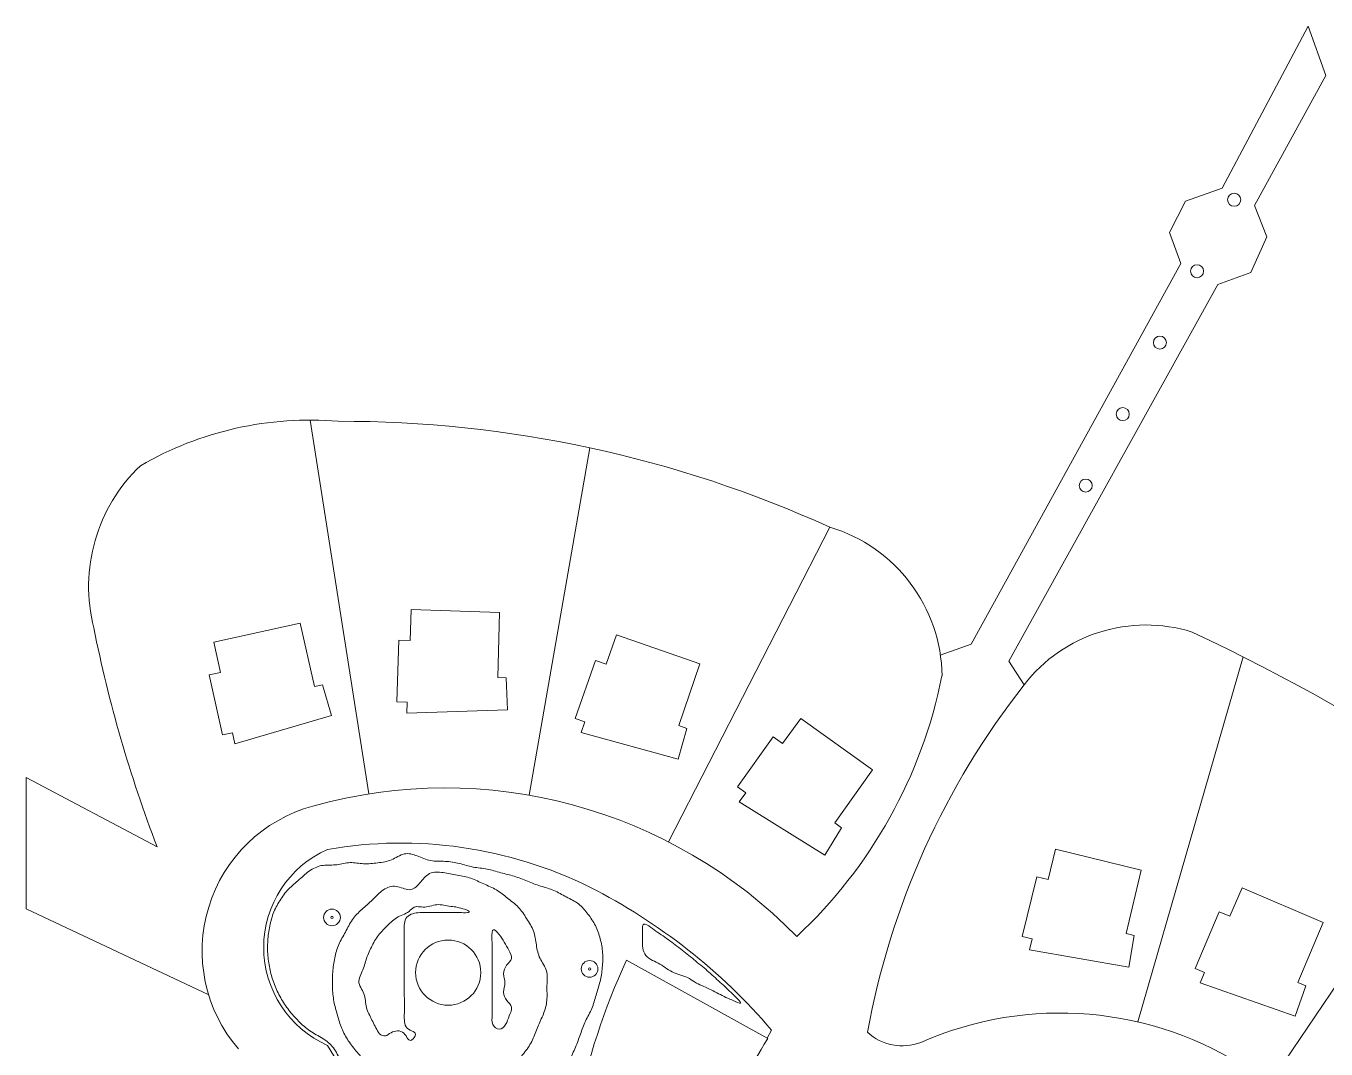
# Model space of a CAD drawing. Header units: inches. Extents: x 36 to 71.8, y 17.4 to 61.8.
# Drawn here: x 36.25 to 56.43, y 45.91 to 61.79 of the extents above; entities that cross this region are included whole.
import ezdxf

# ---------------------------------------------------------------- set-up
doc = ezdxf.new("R2010")
doc.units = ezdxf.units.IN
doc.header["$MEASUREMENT"] = 0
for name, color, linetype, lineweight in [('00_SOURCE_FROZEN', 7, 'CONTINUOUS', 18), ('11_EXISTING_TRIMMED', 7, 'CONTINUOUS', 13), ('20_NEW_PLANTING', 7, 'CONTINUOUS', 13), ('40_PLANTS', 7, 'CONTINUOUS', 13)]:
    doc.layers.add(name, color=color, linetype=linetype, lineweight=lineweight)

# ---------------------------------------------------------------- blocks, each defined once
blk = doc.blocks.new('TREE')
for radius in [1, 0.13]:
    blk.add_circle((0, 0), radius)

msp = doc.modelspace()

# ---------------------------------------------------------------- linework, layer by layer
at = {"layer": '00_SOURCE_FROZEN'}
for p, q in [((50.92, 52.199), (50.441, 52.026)), ((36.248, 50.129), (36.248, 48.086)), ((36.248, 48.086), (39.084, 46.751))]:
    msp.add_line(p, q, dxfattribs=at)
for points in [[(50.92, 52.199), (54.176, 58.106), (54.001, 58.588), (54.252, 59.071), (54.817, 59.275), (56.152, 61.792), (56.429, 61.025), (55.319, 59.008), (55.511, 58.517), (55.263, 57.967), (54.752, 57.782), (51.508, 51.932), (51.743, 51.566)], [(40.658, 55.675), (41.569, 49.871)], [(45, 55.245), (44.06, 49.85)], [(48.726, 54.013), (46.225, 49.126)], [(55.143, 52), (53.51, 46.333)], [(38.284, 49.049), (36.248, 50.129)], [(55.552, 45.371), (58.647, 49.945)]]:
    msp.add_lwpolyline(points, dxfattribs=at)
for points in [[(43.572, 51.68), (43.598, 52.69), (42.23, 52.734), (42.214, 52.252), (42.035, 52.258), (42.004, 51.303), (42.163, 51.298), (42.158, 51.123), (43.721, 51.177), (43.704, 51.675)], [(40.725, 51.537), (40.502, 52.523), (39.164, 52.23), (39.268, 51.758), (39.093, 51.72), (39.298, 50.787), (39.453, 50.821), (39.491, 50.65), (40.993, 51.087), (40.853, 51.565)], [(46.381, 50.933), (46.709, 51.889), (45.415, 52.34), (45.257, 51.885), (45.088, 51.944), (44.773, 51.041), (44.923, 50.989), (44.866, 50.824), (46.374, 50.409), (46.506, 50.889)], [(48.804, 49.422), (49.389, 50.246), (48.277, 51.045), (47.995, 50.654), (47.85, 50.758), (47.292, 49.982), (47.421, 49.889), (47.319, 49.747), (48.648, 48.921), (48.911, 49.345)], [(53.327, 47.704), (53.561, 48.687), (52.231, 49.012), (52.116, 48.544), (51.942, 48.586), (51.715, 47.658), (51.87, 47.62), (51.829, 47.45), (53.37, 47.181), (53.455, 47.672)], [(55.995, 46.944), (56.387, 47.876), (55.128, 48.415), (54.938, 47.972), (54.774, 48.042), (54.397, 47.164), (54.544, 47.101), (54.475, 46.94), (55.951, 46.422), (56.116, 46.892)]]:
    msp.add_lwpolyline(points, close=True, dxfattribs=at)
for points in [[(44.283, 37.084, 0.090917), (40.931, 45.968, -0.652582), (40.931, 49.011, -0.158741), (45.004, 48.425, -0.098355), (47.824, 46.203), (47.755, 46.078)], [(47.087, 44.63, -0.062406), (47.763, 46.073), (45.572, 47.29, 0.058367), (44.801, 44.944, 0.058367)], [(50.14, 46.014, -0.546754), (57.65, 41.045, 0.171391), (58.184, 40.351, 0.171391)]]:
    msp.add_lwpolyline(points, format="xyb", dxfattribs=at)
for centre, radius, start, end in [((40.658, 50.423), 5.252, 85.2142, 120.0956), ((41.139, 37.317), 18.339, 65.5622, 90.1344), ((39.813, 53.089), 2.593, 133.6015, 194.2753), ((48.026, 51.672), 2.444, 0.7167, 73.3418), ((53.637, 50.097), 2.397, 72.6746, 142.189), ((57.911, 56.571), 21.019, 191.3089, 200.9684), ((40.939, 23.771), 31.601, 47.0054, 64.8874), ((43.034, 53.196), 7.583, 313.0815, 348.6437), ((61.436, 43.951), 12.326, 141.8448, 169.6154), ((42.751, 42.34), 7.624, 44.2289, 105.6047), ((41.312, 47.434), 2.33, 105.2161, 220.7715), ((49.852, 46.755), 0.794, 227.0981, 291.2465)]:
    msp.add_arc(centre, radius, start, end, dxfattribs=at)
at = {"layer": '11_EXISTING_TRIMMED'}
for points, knots in [([(40.862, 48.763), (40.932, 48.772), (41.004, 48.764), (41.074, 48.772), (41.143, 48.779), (41.21, 48.802), (41.278, 48.805), (41.347, 48.808), (41.418, 48.792), (41.49, 48.788), (41.562, 48.785), (41.636, 48.793), (41.709, 48.802), (41.782, 48.811), (41.854, 48.821), (41.921, 48.849), (41.989, 48.878), (42.053, 48.926), (42.12, 48.94), (42.186, 48.954), (42.255, 48.935), (42.323, 48.909), (42.391, 48.883), (42.459, 48.85), (42.531, 48.836), (42.604, 48.823), (42.682, 48.828), (42.757, 48.825), (42.832, 48.821), (42.905, 48.809), (42.976, 48.791), (43.047, 48.774), (43.115, 48.751), (43.188, 48.737), (43.26, 48.723), (43.335, 48.719), (43.407, 48.705), (43.479, 48.691), (43.547, 48.667), (43.618, 48.648), (43.688, 48.629), (43.76, 48.616), (43.829, 48.594), (43.899, 48.573), (43.965, 48.543), (44.033, 48.516), (44.1, 48.489), (44.168, 48.464), (44.238, 48.442), (44.307, 48.42), (44.378, 48.401), (44.444, 48.372), (44.51, 48.344), (44.571, 48.307), (44.636, 48.273), (44.701, 48.238), (44.769, 48.208), (44.826, 48.164), (44.883, 48.12), (44.93, 48.063), (44.973, 48.006), (45.016, 47.949), (45.055, 47.891), (45.087, 47.827), (45.119, 47.763), (45.144, 47.694), (45.163, 47.623), (45.181, 47.552), (45.194, 47.48), (45.2, 47.405), (45.205, 47.33), (45.202, 47.252), (45.195, 47.177), (45.189, 47.102), (45.178, 47.029), (45.16, 46.959), (45.143, 46.888), (45.118, 46.819), (45.098, 46.749), (45.078, 46.68), (45.061, 46.608), (45.033, 46.541), (45.005, 46.475), (44.966, 46.412), (44.935, 46.346), (44.904, 46.28), (44.881, 46.211), (44.856, 46.142), (44.832, 46.074), (44.805, 46.006), (44.777, 45.939), (44.749, 45.872), (44.72, 45.805), (44.693, 45.737), (44.666, 45.67), (44.642, 45.601), (44.618, 45.533), (44.594, 45.464), (44.57, 45.395), (44.55, 45.325), (44.529, 45.255), (44.511, 45.185), (44.495, 45.114), (44.479, 45.043), (44.466, 44.971), (44.459, 44.893), (44.452, 44.816), (44.453, 44.732), (44.48, 44.669), (44.507, 44.606), (44.561, 44.564), (44.587, 44.494), (44.613, 44.425), (44.612, 44.328), (44.588, 44.276), (44.565, 44.224), (44.52, 44.218), (44.466, 44.249), (44.413, 44.28), (44.35, 44.349), (44.288, 44.398), (44.225, 44.447), (44.162, 44.476), (44.097, 44.505), (44.032, 44.534), (43.965, 44.563), (43.893, 44.58), (43.822, 44.598), (43.746, 44.604), (43.672, 44.613), (43.597, 44.621), (43.523, 44.632), (43.483, 44.679), (43.442, 44.725), (43.434, 44.808), (43.423, 44.884), (43.412, 44.96), (43.397, 45.03), (43.376, 45.102), (43.355, 45.175), (43.328, 45.251), (43.347, 45.305), (43.367, 45.36), (43.433, 45.394), (43.494, 45.434), (43.554, 45.474), (43.609, 45.522), (43.666, 45.567), (43.723, 45.612), (43.783, 45.654), (43.839, 45.703), (43.895, 45.752), (43.947, 45.807), (43.993, 45.866), (44.039, 45.925), (44.08, 45.988), (44.111, 46.054), (44.142, 46.119), (44.165, 46.188), (44.193, 46.255), (44.22, 46.322), (44.254, 46.387), (44.28, 46.455), (44.307, 46.522), (44.327, 46.593), (44.334, 46.667), (44.34, 46.741), (44.334, 46.818), (44.336, 46.897), (44.338, 46.976), (44.349, 47.057), (44.329, 47.126), (44.309, 47.195), (44.259, 47.254), (44.228, 47.318), (44.196, 47.383), (44.183, 47.454), (44.171, 47.527), (44.16, 47.6), (44.152, 47.674), (44.127, 47.743), (44.102, 47.811), (44.061, 47.874), (44.02, 47.937), (43.98, 47.999), (43.94, 48.062), (43.89, 48.114), (43.84, 48.167), (43.78, 48.21), (43.723, 48.254), (43.666, 48.299), (43.612, 48.345), (43.551, 48.382), (43.49, 48.418), (43.421, 48.445), (43.354, 48.475), (43.287, 48.505), (43.223, 48.539), (43.155, 48.563), (43.087, 48.586), (43.015, 48.599), (42.943, 48.613), (42.87, 48.626), (42.798, 48.641), (42.724, 48.651), (42.65, 48.661), (42.575, 48.666), (42.514, 48.636), (42.453, 48.605), (42.407, 48.539), (42.359, 48.484), (42.311, 48.429), (42.261, 48.384), (42.199, 48.384), (42.138, 48.384), (42.066, 48.428), (41.996, 48.437), (41.925, 48.447), (41.858, 48.423), (41.796, 48.382), (41.735, 48.341), (41.68, 48.283), (41.625, 48.229), (41.57, 48.176), (41.516, 48.128), (41.462, 48.079), (41.409, 48.03), (41.356, 47.979), (41.315, 47.92), (41.273, 47.861), (41.242, 47.792), (41.207, 47.727), (41.172, 47.662), (41.132, 47.6), (41.103, 47.534), (41.074, 47.467), (41.054, 47.397), (41.04, 47.325), (41.026, 47.253), (41.016, 47.18), (41.01, 47.105), (41.005, 47.029), (41.003, 46.952), (41.005, 46.876), (41.008, 46.8), (41.015, 46.725), (41.028, 46.652), (41.042, 46.58), (41.061, 46.51), (41.082, 46.44), (41.102, 46.37), (41.122, 46.3), (41.15, 46.233), (41.177, 46.165), (41.211, 46.101), (41.252, 46.04), (41.293, 45.978), (41.341, 45.919), (41.388, 45.862), (41.436, 45.805), (41.484, 45.75), (41.538, 45.698), (41.591, 45.647), (41.65, 45.598), (41.71, 45.553), (41.77, 45.507), (41.83, 45.465), (41.897, 45.436), (41.963, 45.408), (42.035, 45.392), (42.103, 45.367), (42.17, 45.342), (42.233, 45.307), (42.302, 45.284), (42.371, 45.262), (42.447, 45.252), (42.521, 45.243), (42.596, 45.235), (42.669, 45.228), (42.714, 45.186), (42.759, 45.145), (42.775, 45.068), (42.785, 44.992), (42.795, 44.917), (42.798, 44.844), (42.818, 44.772), (42.839, 44.699), (42.877, 44.627), (42.879, 44.562), (42.881, 44.497), (42.847, 44.44), (42.792, 44.396), (42.736, 44.352), (42.659, 44.321), (42.596, 44.278), (42.532, 44.235), (42.482, 44.18), (42.442, 44.12), (42.401, 44.06), (42.37, 43.995), (42.336, 43.923), (42.301, 43.85), (42.263, 43.769), (42.228, 43.757), (42.193, 43.744), (42.16, 43.801), (42.127, 43.868), (42.093, 43.936), (42.059, 44.015), (42.025, 44.087), (41.991, 44.159), (41.957, 44.223), (41.922, 44.29), (41.888, 44.357), (41.853, 44.427), (41.818, 44.496), (41.782, 44.565), (41.746, 44.632), (41.71, 44.7), (41.675, 44.767), (41.639, 44.835), (41.603, 44.903), (41.567, 44.971), (41.53, 45.038), (41.492, 45.105), (41.455, 45.172), (41.417, 45.239), (41.38, 45.306), (41.343, 45.374), (41.306, 45.441), (41.267, 45.507), (41.228, 45.573), (41.188, 45.637), (41.15, 45.705), (41.113, 45.773), (41.079, 45.845), (41.036, 45.906), (40.993, 45.968), (40.94, 46.02), (40.878, 46.062), (40.816, 46.104), (40.744, 46.137), (40.679, 46.179), (40.614, 46.22), (40.556, 46.271), (40.501, 46.324), (40.446, 46.377), (40.394, 46.433), (40.346, 46.493), (40.298, 46.553), (40.255, 46.617), (40.216, 46.683), (40.177, 46.749), (40.144, 46.818), (40.115, 46.889), (40.086, 46.96), (40.062, 47.034), (40.044, 47.108), (40.026, 47.183), (40.013, 47.258), (40.006, 47.335), (39.998, 47.411), (39.996, 47.488), (40, 47.564), (40.004, 47.641), (40.013, 47.717), (40.027, 47.793), (40.041, 47.868), (40.059, 47.944), (40.086, 48.015), (40.113, 48.086), (40.149, 48.151), (40.189, 48.214), (40.228, 48.278), (40.272, 48.339), (40.323, 48.392), (40.374, 48.446), (40.434, 48.492), (40.491, 48.543), (40.549, 48.593), (40.604, 48.647), (40.665, 48.687), (40.726, 48.728), (40.793, 48.754), (40.862, 48.763)], [0, 0, 0, 0, 0.007812, 0.007812, 0.007812, 0.015625, 0.015625, 0.015625, 0.023438, 0.023438, 0.023438, 0.03125, 0.03125, 0.03125, 0.039062, 0.039062, 0.039062, 0.046875, 0.046875, 0.046875, 0.054688, 0.054688, 0.054688, 0.0625, 0.0625, 0.0625, 0.070312, 0.070312, 0.070312, 0.078125, 0.078125, 0.078125, 0.085938, 0.085938, 0.085938, 0.09375, 0.09375, 0.09375, 0.101562, 0.101562, 0.101562, 0.109375, 0.109375, 0.109375, 0.117188, 0.117188, 0.117188, 0.125, 0.125, 0.125, 0.132812, 0.132812, 0.132812, 0.140625, 0.140625, 0.140625, 0.148438, 0.148438, 0.148438, 0.15625, 0.15625, 0.15625, 0.164062, 0.164062, 0.164062, 0.171875, 0.171875, 0.171875, 0.179688, 0.179688, 0.179688, 0.1875, 0.1875, 0.1875, 0.195312, 0.195312, 0.195312, 0.203125, 0.203125, 0.203125, 0.210938, 0.210938, 0.210938, 0.21875, 0.21875, 0.21875, 0.226562, 0.226562, 0.226562, 0.234375, 0.234375, 0.234375, 0.242188, 0.242188, 0.242188, 0.25, 0.25, 0.25, 0.257812, 0.257812, 0.257812, 0.265625, 0.265625, 0.265625, 0.273438, 0.273438, 0.273438, 0.28125, 0.28125, 0.28125, 0.289062, 0.289062, 0.289062, 0.296875, 0.296875, 0.296875, 0.304688, 0.304688, 0.304688, 0.3125, 0.3125, 0.3125, 0.320312, 0.320312, 0.320312, 0.328125, 0.328125, 0.328125, 0.335938, 0.335938, 0.335938, 0.34375, 0.34375, 0.34375, 0.351562, 0.351562, 0.351562, 0.359375, 0.359375, 0.359375, 0.367188, 0.367188, 0.367188, 0.375, 0.375, 0.375, 0.382812, 0.382812, 0.382812, 0.390625, 0.390625, 0.390625, 0.398438, 0.398438, 0.398438, 0.40625, 0.40625, 0.40625, 0.414062, 0.414062, 0.414062, 0.421875, 0.421875, 0.421875, 0.429688, 0.429688, 0.429688, 0.4375, 0.4375, 0.4375, 0.445312, 0.445312, 0.445312, 0.453125, 0.453125, 0.453125, 0.460938, 0.460938, 0.460938, 0.46875, 0.46875, 0.46875, 0.476562, 0.476562, 0.476562, 0.484375, 0.484375, 0.484375, 0.492188, 0.492188, 0.492188, 0.5, 0.5, 0.5, 0.507812, 0.507812, 0.507812, 0.515625, 0.515625, 0.515625, 0.523438, 0.523438, 0.523438, 0.53125, 0.53125, 0.53125, 0.539062, 0.539062, 0.539062, 0.546875, 0.546875, 0.546875, 0.554688, 0.554688, 0.554688, 0.5625, 0.5625, 0.5625, 0.570312, 0.570312, 0.570312, 0.578125, 0.578125, 0.578125, 0.585938, 0.585938, 0.585938, 0.59375, 0.59375, 0.59375, 0.601562, 0.601562, 0.601562, 0.609375, 0.609375, 0.609375, 0.617188, 0.617188, 0.617188, 0.625, 0.625, 0.625, 0.632812, 0.632812, 0.632812, 0.640625, 0.640625, 0.640625, 0.648438, 0.648438, 0.648438, 0.65625, 0.65625, 0.65625, 0.664062, 0.664062, 0.664062, 0.671875, 0.671875, 0.671875, 0.679688, 0.679688, 0.679688, 0.6875, 0.6875, 0.6875, 0.695312, 0.695312, 0.695312, 0.703125, 0.703125, 0.703125, 0.710938, 0.710938, 0.710938, 0.71875, 0.71875, 0.71875, 0.726562, 0.726562, 0.726562, 0.734375, 0.734375, 0.734375, 0.742188, 0.742188, 0.742188, 0.75, 0.75, 0.75, 0.757812, 0.757812, 0.757812, 0.765625, 0.765625, 0.765625, 0.773438, 0.773438, 0.773438, 0.78125, 0.78125, 0.78125, 0.789062, 0.789062, 0.789062, 0.796875, 0.796875, 0.796875, 0.804688, 0.804688, 0.804688, 0.8125, 0.8125, 0.8125, 0.820312, 0.820312, 0.820312, 0.828125, 0.828125, 0.828125, 0.835938, 0.835938, 0.835938, 0.84375, 0.84375, 0.84375, 0.851562, 0.851562, 0.851562, 0.859375, 0.859375, 0.859375, 0.867188, 0.867188, 0.867188, 0.875, 0.875, 0.875, 0.882812, 0.882812, 0.882812, 0.890625, 0.890625, 0.890625, 0.898438, 0.898438, 0.898438, 0.90625, 0.90625, 0.90625, 0.914062, 0.914062, 0.914062, 0.921875, 0.921875, 0.921875, 0.929688, 0.929688, 0.929688, 0.9375, 0.9375, 0.9375, 0.945312, 0.945312, 0.945312, 0.953125, 0.953125, 0.953125, 0.960938, 0.960938, 0.960938, 0.96875, 0.96875, 0.96875, 0.976562, 0.976562, 0.976562, 0.984375, 0.984375, 0.984375, 0.992188, 0.992188, 0.992188, 1, 1, 1, 1]), ([(41.738, 46.15), (41.713, 46.174), (41.697, 46.209), (41.681, 46.242), (41.664, 46.275), (41.646, 46.305), (41.63, 46.337), (41.614, 46.369), (41.6, 46.401), (41.584, 46.433), (41.567, 46.465), (41.55, 46.497), (41.539, 46.531), (41.528, 46.565), (41.524, 46.601), (41.52, 46.637), (41.517, 46.674), (41.514, 46.711), (41.504, 46.745), (41.494, 46.78), (41.477, 46.811), (41.459, 46.843), (41.441, 46.874), (41.422, 46.906), (41.417, 46.94), (41.413, 46.973), (41.423, 47.009), (41.436, 47.044), (41.448, 47.078), (41.463, 47.11), (41.477, 47.143), (41.49, 47.176), (41.502, 47.21), (41.513, 47.244), (41.523, 47.278), (41.533, 47.312), (41.545, 47.346), (41.557, 47.38), (41.571, 47.412), (41.587, 47.445), (41.602, 47.477), (41.618, 47.51), (41.635, 47.541), (41.652, 47.573), (41.669, 47.605), (41.689, 47.635), (41.709, 47.665), (41.731, 47.694), (41.756, 47.721), (41.781, 47.749), (41.809, 47.775), (41.836, 47.802), (41.862, 47.829), (41.888, 47.857), (41.915, 47.883), (41.942, 47.908), (41.971, 47.93), (42.002, 47.948), (42.032, 47.967), (42.065, 47.982), (42.098, 47.996), (42.131, 48.011), (42.165, 48.026), (42.194, 48.048), (42.222, 48.07), (42.245, 48.1), (42.273, 48.113), (42.3, 48.126), (42.331, 48.122), (42.364, 48.119), (42.397, 48.116), (42.432, 48.114), (42.467, 48.118), (42.502, 48.123), (42.537, 48.135), (42.573, 48.143), (42.609, 48.151), (42.645, 48.155), (42.68, 48.152), (42.716, 48.149), (42.751, 48.139), (42.787, 48.133), (42.824, 48.127), (42.861, 48.126), (42.896, 48.121), (42.931, 48.116), (42.963, 48.107), (43, 48.097), (43.038, 48.087), (43.081, 48.075), (43.107, 48.063), (43.132, 48.051), (43.14, 48.038), (43.12, 48.032), (43.1, 48.027), (43.052, 48.028), (43.01, 48.029), (42.968, 48.029), (42.933, 48.029), (42.896, 48.029), (42.859, 48.029), (42.821, 48.029), (42.783, 48.029), (42.746, 48.029), (42.708, 48.029), (42.67, 48.029), (42.633, 48.029), (42.595, 48.029), (42.557, 48.029), (42.52, 48.029), (42.482, 48.029), (42.444, 48.029), (42.406, 48.03), (42.369, 48.03), (42.332, 48.027), (42.295, 48.025), (42.258, 48.018), (42.226, 48.003), (42.193, 47.989), (42.164, 47.967), (42.147, 47.937), (42.129, 47.907), (42.122, 47.869), (42.119, 47.832), (42.117, 47.794), (42.119, 47.756), (42.12, 47.719), (42.12, 47.681), (42.12, 47.643), (42.12, 47.606), (42.12, 47.568), (42.12, 47.53), (42.12, 47.493), (42.12, 47.455), (42.12, 47.417), (42.12, 47.38), (42.12, 47.342), (42.12, 47.304), (42.12, 47.267), (42.121, 47.229), (42.121, 47.191), (42.121, 47.154), (42.121, 47.116), (42.121, 47.078), (42.121, 47.041), (42.121, 47.003), (42.121, 46.965), (42.121, 46.928), (42.121, 46.89), (42.121, 46.852), (42.121, 46.815), (42.121, 46.777), (42.121, 46.739), (42.122, 46.702), (42.122, 46.664), (42.122, 46.626), (42.122, 46.589), (42.122, 46.551), (42.122, 46.513), (42.122, 46.476), (42.121, 46.438), (42.12, 46.401), (42.122, 46.363), (42.124, 46.325), (42.129, 46.286), (42.149, 46.258), (42.169, 46.229), (42.203, 46.21), (42.234, 46.194), (42.265, 46.179), (42.293, 46.167), (42.293, 46.139), (42.293, 46.112), (42.265, 46.069), (42.24, 46.053), (42.216, 46.037), (42.195, 46.048), (42.176, 46.072), (42.157, 46.097), (42.14, 46.136), (42.113, 46.16), (42.086, 46.185), (42.05, 46.194), (42.015, 46.194), (41.98, 46.193), (41.947, 46.182), (41.916, 46.165), (41.886, 46.147), (41.858, 46.122), (41.827, 46.117), (41.796, 46.112), (41.762, 46.126), (41.738, 46.15)], [0, 0, 0, 0, 0.015625, 0.015625, 0.015625, 0.03125, 0.03125, 0.03125, 0.046875, 0.046875, 0.046875, 0.0625, 0.0625, 0.0625, 0.078125, 0.078125, 0.078125, 0.09375, 0.09375, 0.09375, 0.109375, 0.109375, 0.109375, 0.125, 0.125, 0.125, 0.140625, 0.140625, 0.140625, 0.15625, 0.15625, 0.15625, 0.171875, 0.171875, 0.171875, 0.1875, 0.1875, 0.1875, 0.203125, 0.203125, 0.203125, 0.21875, 0.21875, 0.21875, 0.234375, 0.234375, 0.234375, 0.25, 0.25, 0.25, 0.265625, 0.265625, 0.265625, 0.28125, 0.28125, 0.28125, 0.296875, 0.296875, 0.296875, 0.3125, 0.3125, 0.3125, 0.328125, 0.328125, 0.328125, 0.34375, 0.34375, 0.34375, 0.359375, 0.359375, 0.359375, 0.375, 0.375, 0.375, 0.390625, 0.390625, 0.390625, 0.40625, 0.40625, 0.40625, 0.421875, 0.421875, 0.421875, 0.4375, 0.4375, 0.4375, 0.453125, 0.453125, 0.453125, 0.46875, 0.46875, 0.46875, 0.484375, 0.484375, 0.484375, 0.5, 0.5, 0.5, 0.515625, 0.515625, 0.515625, 0.53125, 0.53125, 0.53125, 0.546875, 0.546875, 0.546875, 0.5625, 0.5625, 0.5625, 0.578125, 0.578125, 0.578125, 0.59375, 0.59375, 0.59375, 0.609375, 0.609375, 0.609375, 0.625, 0.625, 0.625, 0.640625, 0.640625, 0.640625, 0.65625, 0.65625, 0.65625, 0.671875, 0.671875, 0.671875, 0.6875, 0.6875, 0.6875, 0.703125, 0.703125, 0.703125, 0.71875, 0.71875, 0.71875, 0.734375, 0.734375, 0.734375, 0.75, 0.75, 0.75, 0.765625, 0.765625, 0.765625, 0.78125, 0.78125, 0.78125, 0.796875, 0.796875, 0.796875, 0.8125, 0.8125, 0.8125, 0.828125, 0.828125, 0.828125, 0.84375, 0.84375, 0.84375, 0.859375, 0.859375, 0.859375, 0.875, 0.875, 0.875, 0.890625, 0.890625, 0.890625, 0.90625, 0.90625, 0.90625, 0.921875, 0.921875, 0.921875, 0.9375, 0.9375, 0.9375, 0.953125, 0.953125, 0.953125, 0.96875, 0.96875, 0.96875, 0.984375, 0.984375, 0.984375, 1, 1, 1, 1]), ([(45.842, 47.852), (45.865, 47.86), (45.906, 47.832), (45.944, 47.804), (45.983, 47.776), (46.019, 47.748), (46.056, 47.723), (46.092, 47.697), (46.129, 47.674), (46.165, 47.649), (46.201, 47.624), (46.237, 47.596), (46.273, 47.569), (46.309, 47.541), (46.345, 47.515), (46.381, 47.488), (46.417, 47.461), (46.453, 47.434), (46.488, 47.406), (46.524, 47.379), (46.558, 47.35), (46.593, 47.321), (46.627, 47.293), (46.662, 47.264), (46.696, 47.235), (46.731, 47.207), (46.766, 47.178), (46.8, 47.149), (46.834, 47.12), (46.868, 47.09), (46.901, 47.06), (46.934, 47.03), (46.967, 47), (47, 46.969), (47.033, 46.939), (47.067, 46.908), (47.1, 46.878), (47.132, 46.848), (47.162, 46.819), (47.196, 46.787), (47.23, 46.754), (47.267, 46.718), (47.297, 46.687), (47.327, 46.655), (47.35, 46.627), (47.338, 46.623), (47.326, 46.62), (47.278, 46.641), (47.235, 46.659), (47.192, 46.678), (47.154, 46.695), (47.115, 46.713), (47.077, 46.732), (47.039, 46.751), (47.001, 46.771), (46.963, 46.79), (46.925, 46.809), (46.886, 46.829), (46.848, 46.848), (46.809, 46.867), (46.77, 46.884), (46.731, 46.9), (46.691, 46.916), (46.655, 46.936), (46.618, 46.957), (46.584, 46.984), (46.548, 47.005), (46.511, 47.027), (46.471, 47.042), (46.431, 47.055), (46.39, 47.069), (46.349, 47.081), (46.31, 47.097), (46.271, 47.114), (46.234, 47.135), (46.198, 47.158), (46.162, 47.182), (46.127, 47.208), (46.09, 47.23), (46.053, 47.251), (46.014, 47.268), (45.975, 47.288), (45.937, 47.308), (45.899, 47.331), (45.871, 47.364), (45.844, 47.396), (45.828, 47.438), (45.822, 47.48), (45.816, 47.523), (45.82, 47.567), (45.82, 47.613), (45.82, 47.659), (45.817, 47.707), (45.817, 47.753), (45.817, 47.799), (45.82, 47.844), (45.842, 47.852)], [0, 0, 0, 0, 0.03125, 0.03125, 0.03125, 0.0625, 0.0625, 0.0625, 0.09375, 0.09375, 0.09375, 0.125, 0.125, 0.125, 0.15625, 0.15625, 0.15625, 0.1875, 0.1875, 0.1875, 0.21875, 0.21875, 0.21875, 0.25, 0.25, 0.25, 0.28125, 0.28125, 0.28125, 0.3125, 0.3125, 0.3125, 0.34375, 0.34375, 0.34375, 0.375, 0.375, 0.375, 0.40625, 0.40625, 0.40625, 0.4375, 0.4375, 0.4375, 0.46875, 0.46875, 0.46875, 0.5, 0.5, 0.5, 0.53125, 0.53125, 0.53125, 0.5625, 0.5625, 0.5625, 0.59375, 0.59375, 0.59375, 0.625, 0.625, 0.625, 0.65625, 0.65625, 0.65625, 0.6875, 0.6875, 0.6875, 0.71875, 0.71875, 0.71875, 0.75, 0.75, 0.75, 0.78125, 0.78125, 0.78125, 0.8125, 0.8125, 0.8125, 0.84375, 0.84375, 0.84375, 0.875, 0.875, 0.875, 0.90625, 0.90625, 0.90625, 0.9375, 0.9375, 0.9375, 0.96875, 0.96875, 0.96875, 1, 1, 1, 1]), ([(43.504, 47.764), (43.523, 47.773), (43.558, 47.735), (43.589, 47.695), (43.621, 47.654), (43.648, 47.612), (43.674, 47.571), (43.699, 47.53), (43.722, 47.49), (43.745, 47.447), (43.768, 47.404), (43.791, 47.357), (43.784, 47.318), (43.776, 47.28), (43.738, 47.25), (43.709, 47.212), (43.681, 47.173), (43.662, 47.127), (43.663, 47.08), (43.664, 47.034), (43.684, 46.986), (43.684, 46.938), (43.684, 46.89), (43.664, 46.841), (43.663, 46.795), (43.663, 46.748), (43.682, 46.704), (43.712, 46.667), (43.741, 46.629), (43.78, 46.598), (43.787, 46.56), (43.795, 46.521), (43.77, 46.474), (43.751, 46.427), (43.732, 46.381), (43.718, 46.334), (43.694, 46.293), (43.67, 46.253), (43.636, 46.219), (43.597, 46.218), (43.559, 46.218), (43.515, 46.251), (43.496, 46.294), (43.477, 46.337), (43.482, 46.39), (43.485, 46.441), (43.487, 46.493), (43.487, 46.542), (43.486, 46.592), (43.486, 46.641), (43.486, 46.692), (43.485, 46.742), (43.485, 46.792), (43.485, 46.842), (43.485, 46.892), (43.485, 46.942), (43.485, 46.992), (43.485, 47.042), (43.485, 47.092), (43.485, 47.142), (43.485, 47.192), (43.485, 47.242), (43.484, 47.292), (43.484, 47.342), (43.485, 47.392), (43.486, 47.441), (43.485, 47.491), (43.484, 47.541), (43.481, 47.593), (43.481, 47.646), (43.482, 47.699), (43.485, 47.755), (43.504, 47.764)], [0, 0, 0, 0, 0.041667, 0.041667, 0.041667, 0.083333, 0.083333, 0.083333, 0.125, 0.125, 0.125, 0.166667, 0.166667, 0.166667, 0.208333, 0.208333, 0.208333, 0.25, 0.25, 0.25, 0.291667, 0.291667, 0.291667, 0.333333, 0.333333, 0.333333, 0.375, 0.375, 0.375, 0.416667, 0.416667, 0.416667, 0.458333, 0.458333, 0.458333, 0.5, 0.5, 0.5, 0.541667, 0.541667, 0.541667, 0.583333, 0.583333, 0.583333, 0.625, 0.625, 0.625, 0.666667, 0.666667, 0.666667, 0.708333, 0.708333, 0.708333, 0.75, 0.75, 0.75, 0.791667, 0.791667, 0.791667, 0.833333, 0.833333, 0.833333, 0.875, 0.875, 0.875, 0.916667, 0.916667, 0.916667, 0.958333, 0.958333, 0.958333, 1, 1, 1, 1])]:
    msp.add_open_spline(points, degree=3, knots=knots, dxfattribs=at)
at = {"layer": '20_NEW_PLANTING'}
for centre, radius in [((55.005, 59.095), 0.101), ((54.429, 57.986), 0.101), ((53.852, 56.877), 0.101), ((53.276, 55.767), 0.101), ((52.7, 54.658), 0.101), ((42.803, 47.098), 0.506)]:
    msp.add_circle(centre, radius, dxfattribs=at)

# ---------------------------------------------------------------- block references
at = {"layer": '40_PLANTS', "xscale": 0.13, "yscale": 0.13}
for p in [(40.998, 47.955), (44.998, 47.155)]:
    msp.add_blockref('TREE', p, dxfattribs=at)

doc.saveas('drawing.dxf')
